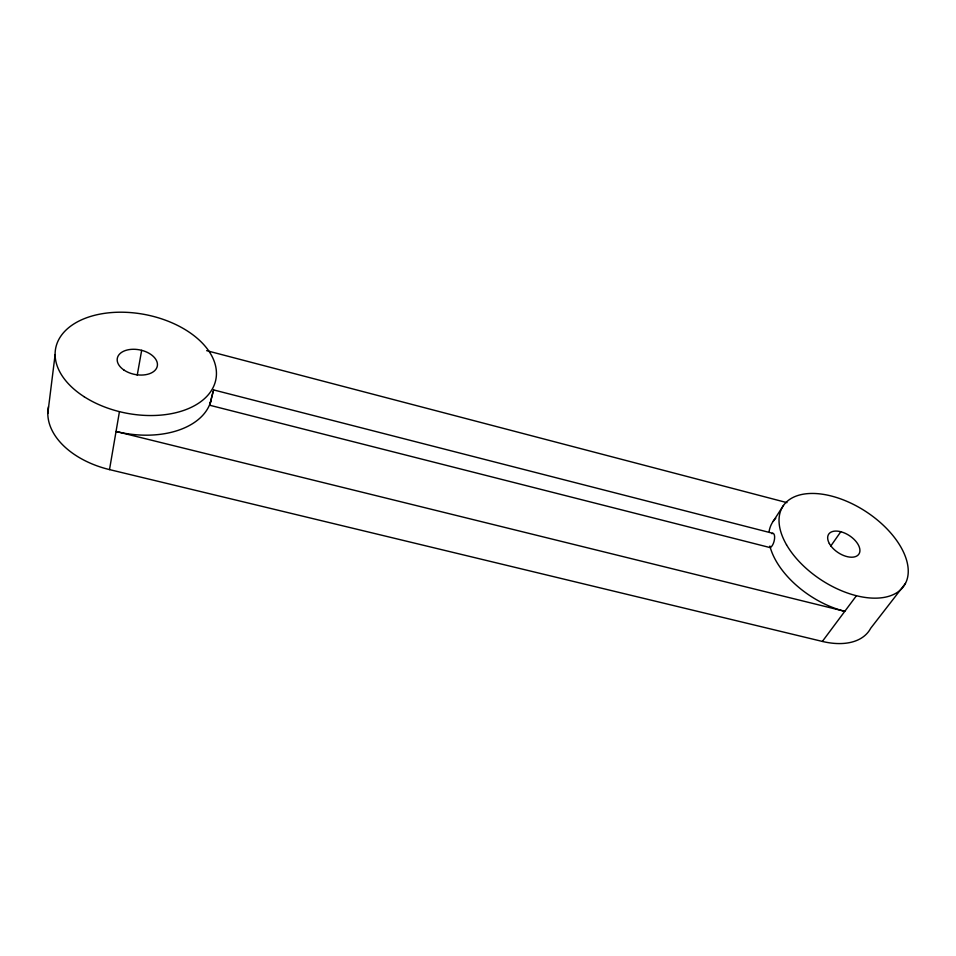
<?xml version="1.0" encoding="UTF-8"?>
<svg xmlns="http://www.w3.org/2000/svg" width="956" height="956" viewBox="0 0 956 956"><rect width="100%" height="100%" fill="white"/><g stroke="black" fill="none" stroke-linecap="round" stroke-linejoin="round"><path stroke-width="1.43" d="M47.8 413.446L55.125 354.58M213.535 390.562L213.618 389.929L772.998 533.352M905.44 583.435L870.677 628.283A70.039 41.598 33.9 0 1 822.351 641.428L109.51 469.599L119.44 411.654M137.222 375.23L141.667 350.314M771.827 533.663A7.337 2.928 -75.5 0 1 774.527 539.005A7.337 2.928 -75.5 0 1 770.094 547.585L209.687 405.236L213.618 389.929M209.687 405.236L213.021 391.721M773.213 521.283L783.466 505.449M830.704 546.139L840.802 531.727M822.351 641.428L856.421 595.731M206.675 350.661L786.979 502.641M109.51 469.599A78.595 50.716 10 0 1 48.457 406.718M769.891 546.043A71.628 41.12 33.5 0 0 844.805 611.326L116.046 431.467A80.567 50.381 10.7 0 0 210.834 401.221M769.126 531.285A71.628 41.12 33.5 0 1 775.782 518.224M84.068 396.668A81.583 50.178 11 0 0 215.231 382.101A81.583 50.178 11 0 0 108.016 312.899A81.583 50.178 11 0 0 84.068 396.668M829.33 543.522A18.092 10.193 33.2 0 0 857.221 555.759A18.092 10.193 33.2 0 0 844.817 533.137A18.092 10.193 33.2 0 0 829.33 543.522M123.922 370.02A20.375 12.524 11.1 0 0 157.035 367.104A20.375 12.524 11.1 0 0 130.996 349.382A20.375 12.524 11.1 0 0 123.922 370.02M786.501 544.741A72.453 40.845 33.2 0 0 898.329 591.68A72.453 40.845 33.2 0 0 846.048 500.992A72.453 40.845 33.2 0 0 786.501 544.741"/></g></svg>
